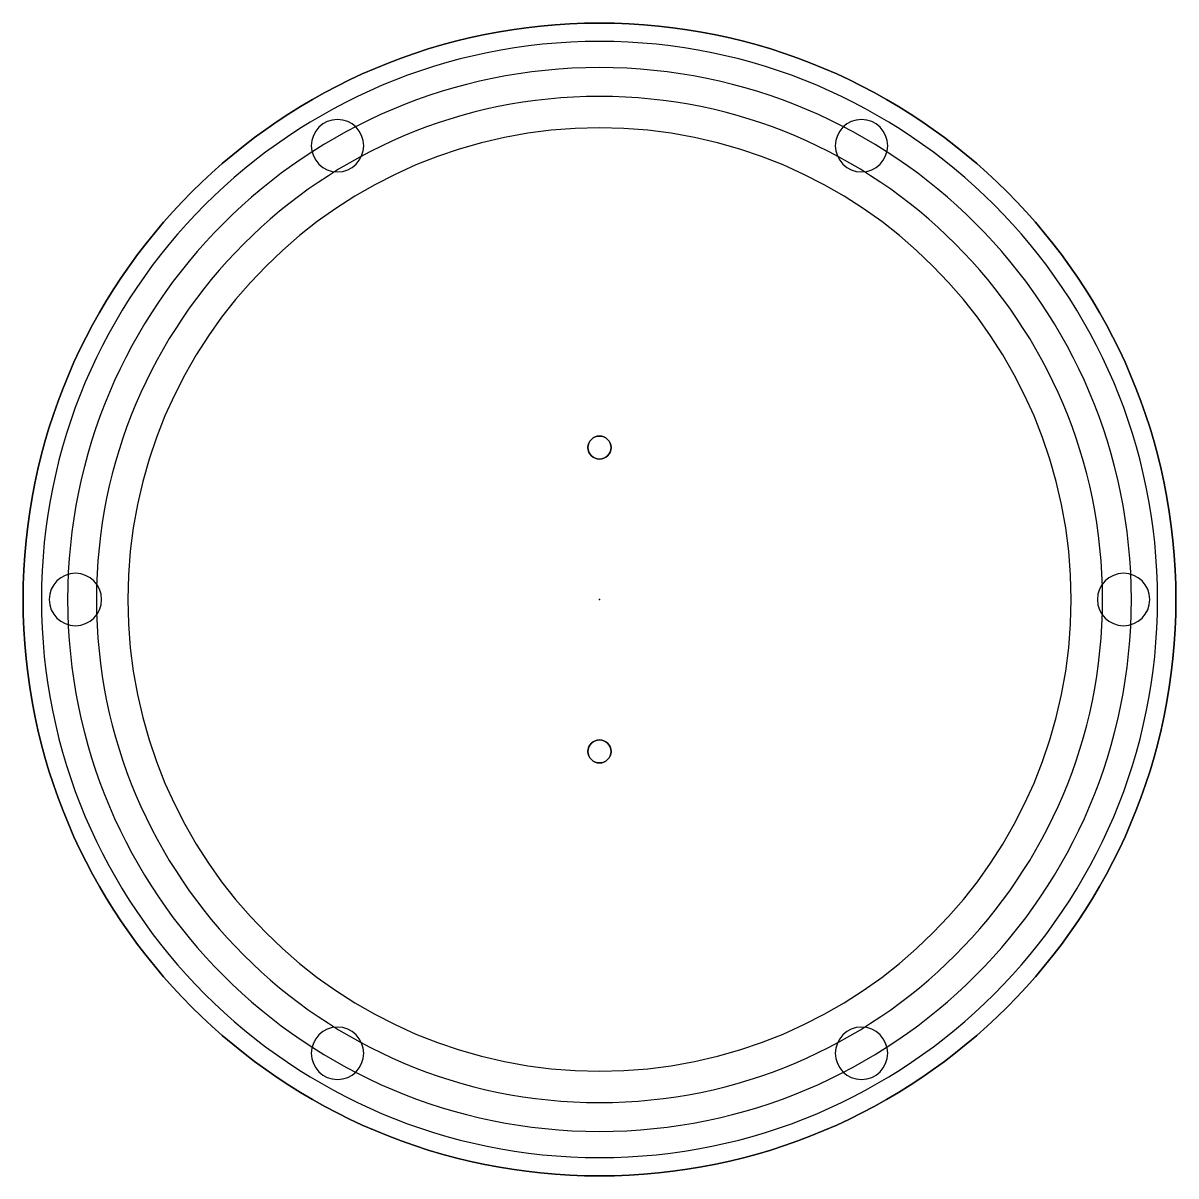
# Model space of a CAD drawing. Header units: millimetres. Extents: x -55 to 55, y -55 to 55.
import ezdxf

# ---------------------------------------------------------------- set-up
doc = ezdxf.new("R2010")
doc.units = ezdxf.units.MM
doc.header["$MEASUREMENT"] = 0
for name, color, linetype in [('placa_de_pe_cilindru_cu_rol_de_rulment v2_Sketch1', 7, 'Continuous'), ('placa_de_pe_cilindru_cu_rol_de_rulment v2_Sketch2', 7, 'Continuous'), ('placa_de_pe_cilindru_cu_rol_de_rulment v2_Sketch3', 7, 'Continuous'), ('placa_de_pe_cilindru_cu_rol_de_rulment v2_Sketch4', 7, 'Continuous'), ('placa_de_pe_cilindru_cu_rol_de_rulment v2_Sketch5', 7, 'Continuous'), ('placa_de_pe_cilindru_cu_rol_de_rulment v2_Sketch6', 7, 'Continuous'), ('placa_de_pe_cilindru_cu_rol_de_rulment v2_Sketch7', 7, 'Continuous'), ('placa_de_pe_cilindru_cu_rol_de_rulment v2_Sketch8', 7, 'Continuous')]:
    doc.layers.add(name, color=color, linetype=linetype)

msp = doc.modelspace()

# ---------------------------------------------------------------- linework, layer by layer
at = {"layer": 'placa_de_pe_cilindru_cu_rol_de_rulment v2_Sketch1'}
msp.add_circle((0, 0), 55, dxfattribs=at)
msp.add_point((0, 0), dxfattribs=at)
at = {"layer": 'placa_de_pe_cilindru_cu_rol_de_rulment v2_Sketch2', "extrusion": (0, 0, -1)}
for radius in [55, 53.25, 50.75]:
    msp.add_circle((0, 0), radius, dxfattribs=at)
at = {"layer": 'placa_de_pe_cilindru_cu_rol_de_rulment v2_Sketch2'}
msp.add_point((0, 0), dxfattribs=at)
at = {"layer": 'placa_de_pe_cilindru_cu_rol_de_rulment v2_Sketch3', "extrusion": (0, 0, -1)}
for radius in [50.75, 48, 45]:
    msp.add_circle((0, 0), radius, dxfattribs=at)
at = {"layer": 'placa_de_pe_cilindru_cu_rol_de_rulment v2_Sketch3'}
msp.add_point((0, 0), dxfattribs=at)
at = {"layer": 'placa_de_pe_cilindru_cu_rol_de_rulment v2_Sketch4'}
msp.add_circle((0, 0, 5), 55, dxfattribs=at)
msp.add_point((0, 0, 5), dxfattribs=at)
at = {"layer": 'placa_de_pe_cilindru_cu_rol_de_rulment v2_Sketch5', "extrusion": (1.22465e-16, 0, -1)}
for centre, radius in [((0, 0), 55), ((25, 43.3), 2.5), ((-25, 43.3), 2.5), ((50, 0), 2.5), ((-50, 0), 2.5), ((25, -43.3), 2.5), ((-25, -43.3), 2.5)]:
    msp.add_circle(centre, radius, dxfattribs=at)
at = {"layer": 'placa_de_pe_cilindru_cu_rol_de_rulment v2_Sketch5'}
msp.add_point((0, 0), dxfattribs=at)
at = {"layer": 'placa_de_pe_cilindru_cu_rol_de_rulment v2_Sketch6'}
for centre in [(0, 14.5, 5), (0, -14.5, 5)]:
    msp.add_circle(centre, 1.1, dxfattribs=at)
msp.add_point((0, 0, 5), dxfattribs=at)
at = {"layer": 'placa_de_pe_cilindru_cu_rol_de_rulment v2_Sketch7', "extrusion": (1.22465e-16, 0, -1)}
for centre, radius in [((0, 0), 55), ((25, 43.3), 2.5), ((-25, 43.3), 2.5), ((0, 14.5), 1.1), ((50, 0), 2.5), ((-50, 0), 2.5), ((0, -14.5), 1.1), ((25, -43.3), 2.5), ((-25, -43.3), 2.5)]:
    msp.add_circle(centre, radius, dxfattribs=at)
at = {"layer": 'placa_de_pe_cilindru_cu_rol_de_rulment v2_Sketch7'}
msp.add_point((0, 0), dxfattribs=at)
at = {"layer": 'placa_de_pe_cilindru_cu_rol_de_rulment v2_Sketch8', "extrusion": (1.22465e-16, 0, -1)}
for centre, radius in [((0, 0), 55), ((25, 43.3), 2.5), ((-25, 43.3), 2.5), ((0, 14.5), 1.1), ((50, 0), 2.5), ((-50, 0), 2.5), ((0, -14.5), 1.1), ((25, -43.3), 2.5), ((-25, -43.3), 2.5)]:
    msp.add_circle(centre, radius, dxfattribs=at)
at = {"layer": 'placa_de_pe_cilindru_cu_rol_de_rulment v2_Sketch8'}
msp.add_point((0, 0), dxfattribs=at)

doc.saveas('drawing.dxf')
